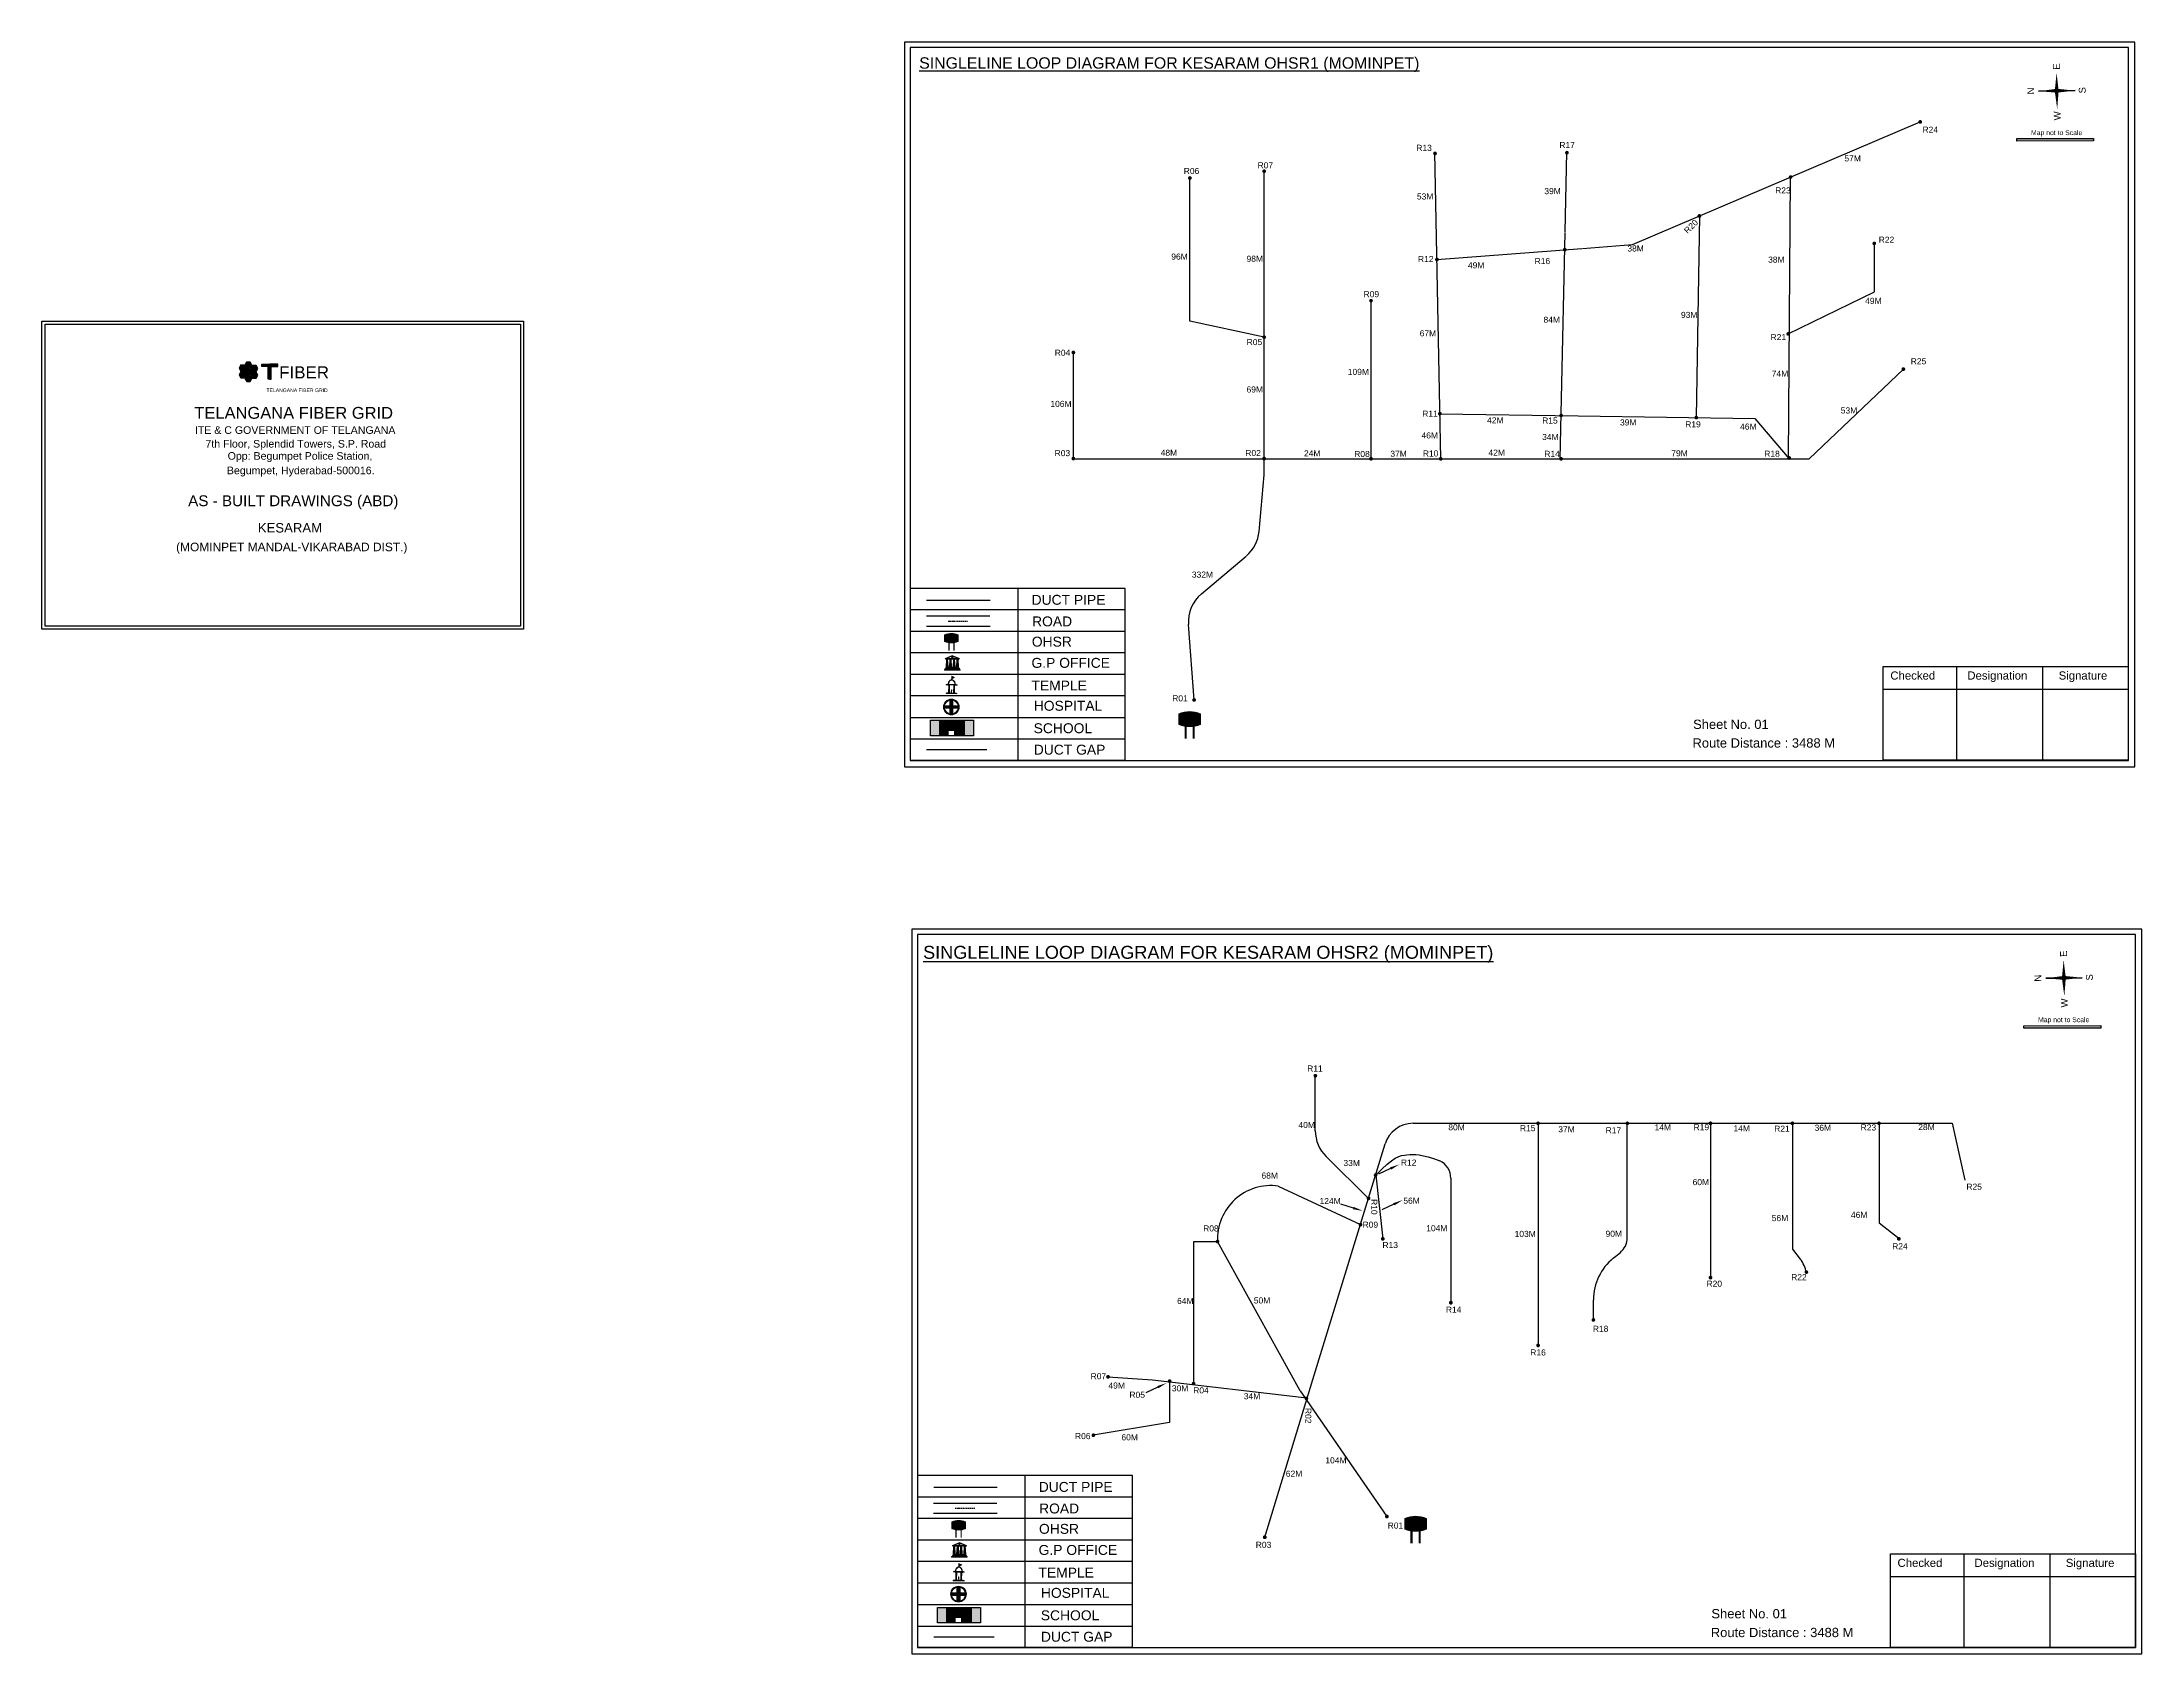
# Model space of a CAD drawing. Header units: inches. Extents: x 1472 to 9278, y 30 to 1360.
# Drawn here: x 1472 to 3204, y 30 to 1360 of the extents above; entities that cross this region are included whole.
import ezdxf
from ezdxf.enums import TextEntityAlignment as Align

# ---------------------------------------------------------------- set-up
doc = ezdxf.new("R2010")
doc.units = ezdxf.units.IN
doc.header["$MEASUREMENT"] = 0
doc.linetypes.add('DASHEDX2', pattern=[1.5, 1, -0.5])
for name, color, linetype in [('Asbuilt_title', 7, 'Continuous'), ('LANDMARK', 7, 'Continuous'), ('OHT', 7, 'Continuous'), ('pipe', 5, 'Continuous'), ('ROW', 5, 'Continuous')]:
    doc.layers.add(name, color=color, linetype=linetype)
doc.styles.add('200', font='swisse.ttf')
doc.styles.get("Standard").update_dxf_attribs({"font": 'arial.ttf'})

# ---------------------------------------------------------------- blocks, each defined once
blk = doc.blocks.new('OHT')
at = {"linetype": 'Continuous', "lineweight": 0, "true_color": 0x0ffffc}
blk.add_hatch(color=4, dxfattribs=at).paths.add_polyline_path([(0.012, 1), (0, 1, 0.101323), (-0.4, 0.916), (-0.4, 0.525, 0.194075), (0.399, 0.521), (0.399, 0.921, 0.097877)])
at = {"color": 4, "linetype": 'Continuous', "lineweight": 0, "true_color": 0x0ffffc, "flags": 128}
for points in [[(-0.4, 0.525), (-0.4, 0.916)], [(0.399, 0.521), (0.399, 0.921)]]:
    blk.add_lwpolyline(points, dxfattribs=at)
at = {"color": 4, "linetype": 'Continuous', "lineweight": 0, "true_color": 0x0ffffc, "const_width": 0.075, "flags": 128}
for points in [[(-0.15, 0), (-0.15, 0.475)], [(0.15, 0), (0.15, 0.473)]]:
    blk.add_lwpolyline(points, dxfattribs=at)
at = {"color": 4, "linetype": 'Continuous', "lineweight": 0, "true_color": 0x0ffffc}
for centre, radius, start, end in [((0.006, -0.019), 1.019, 67.31091, 113.47108), ((0.004, 1.513), 1.068, 247.76824, 291.70073)]:
    blk.add_arc(centre, radius, start, end, dxfattribs=at)
blk = doc.blocks.new('Government_Office')
at = {"linetype": 'Continuous', "lineweight": 0, "true_color": 0xff0000}
for points in [[(-0.5, 0.05), (0.5, 0.05), (0.5, 0), (-0.5, 0)], [(-0.45, 0.08), (-0.45, 0.12), (0.45, 0.12), (0.45, 0.08)], [(-0.4, 0.14), (-0.4, 0.18), (0.4, 0.18), (0.4, 0.14)]]:
    blk.add_hatch(color=1, dxfattribs=at).paths.add_polyline_path(points)
h = blk.add_hatch(color=1, dxfattribs=at)
h.paths.add_polyline_path([(0.44, 0.72), (0.45, 0.75), (0, 0.93), (-0.45, 0.75), (-0.44, 0.72)])
h.paths.add_polyline_path([(0.36, 0.75), (-0.36, 0.75), (0, 0.9)], flags=16)
h.paths.add_polyline_path([(0, 0.78, -1), (0, 0.87, -1)], flags=0)
h = blk.add_hatch(color=1, dxfattribs=at)
edge = h.paths.add_edge_path()
edge.add_line((-0.27, 0.2), (-0.3, 0.68))
edge.add_line((-0.3, 0.68), (-0.29, 0.68))
edge.add_arc((-0.28, 0.69), 0.0176, 225.304, 441.5659)
edge.add_line((-0.28, 0.7), (-0.39, 0.7))
edge.add_arc((-0.39, 0.69), 0.0176, 98.4341, 314.696)
edge.add_line((-0.38, 0.68), (-0.37, 0.68))
edge.add_line((-0.37, 0.68), (-0.4, 0.2))
edge.add_line((-0.4, 0.2), (-0.27, 0.2))
h = blk.add_hatch(color=1, dxfattribs=at)
edge = h.paths.add_edge_path()
edge.add_line((-0.05, 0.2), (-0.07, 0.68))
edge.add_line((-0.07, 0.68), (-0.07, 0.68))
edge.add_arc((-0.05, 0.69), 0.0176, 225.304, 441.5659)
edge.add_line((-0.05, 0.7), (-0.17, 0.7))
edge.add_arc((-0.17, 0.69), 0.0176, 98.4341, 314.696)
edge.add_line((-0.16, 0.68), (-0.15, 0.68))
edge.add_line((-0.15, 0.68), (-0.18, 0.2))
edge.add_line((-0.18, 0.2), (-0.05, 0.2))
h = blk.add_hatch(color=1, dxfattribs=at)
edge = h.paths.add_edge_path()
edge.add_arc((0, 0.83), 0.0467, 90, 270)
edge.add_arc((0, 0.83), 0.0467, 270, 450)
h = blk.add_hatch(color=1, dxfattribs=at)
edge = h.paths.add_edge_path()
edge.add_line((0.18, 0.2), (0.15, 0.68))
edge.add_line((0.15, 0.68), (0.16, 0.68))
edge.add_arc((0.17, 0.69), 0.0176, 225.304, 441.5659)
edge.add_line((0.17, 0.7), (0.05, 0.7))
edge.add_arc((0.05, 0.69), 0.0176, 98.4341, 314.696)
edge.add_line((0.07, 0.68), (0.07, 0.68))
edge.add_line((0.07, 0.68), (0.05, 0.2))
edge.add_line((0.05, 0.2), (0.18, 0.2))
h = blk.add_hatch(color=1, dxfattribs=at)
edge = h.paths.add_edge_path()
edge.add_line((0.4, 0.2), (0.37, 0.68))
edge.add_line((0.37, 0.68), (0.38, 0.68))
edge.add_arc((0.39, 0.69), 0.0176, 225.304, 441.5659)
edge.add_line((0.4, 0.7), (0.28, 0.7))
edge.add_arc((0.28, 0.69), 0.0176, 98.4341, 314.696)
edge.add_line((0.29, 0.68), (0.3, 0.68))
edge.add_line((0.3, 0.68), (0.27, 0.2))
edge.add_line((0.27, 0.2), (0.4, 0.2))
at = {"color": 1, "linetype": 'Continuous', "lineweight": 0, "true_color": 0xff0000, "flags": 128}
for points in [[(-0.5, 0.05), (0.5, 0.05), (0.5, 0), (-0.5, 0)], [(-0.45, 0.75), (-0.44, 0.72), (0.44, 0.72), (0.45, 0.75), (0, 0.93)], [(-0.45, 0.08), (-0.45, 0.12), (0.45, 0.12), (0.45, 0.08)], [(-0.4, 0.14), (-0.4, 0.18), (0.4, 0.18), (0.4, 0.14)], [(-0.36, 0.75), (0.36, 0.75), (0, 0.9)]]:
    blk.add_lwpolyline(points, close=True, dxfattribs=at)
for points in [[(-0.27, 0.2), (-0.3, 0.68), (-0.29, 0.68, 1.379694), (-0.28, 0.7), (-0.39, 0.7, 1.379694), (-0.38, 0.68), (-0.37, 0.68), (-0.4, 0.2)], [(-0.05, 0.2), (-0.07, 0.68), (-0.07, 0.68, 1.379694), (-0.05, 0.7), (-0.17, 0.7, 1.379694), (-0.16, 0.68), (-0.15, 0.68), (-0.18, 0.2)], [(0, 0.87, 1), (0, 0.78, 1)], [(0.18, 0.2), (0.15, 0.68), (0.16, 0.68, 1.379694), (0.17, 0.7), (0.05, 0.7, 1.379694), (0.07, 0.68), (0.07, 0.68), (0.05, 0.2)], [(0.4, 0.2), (0.37, 0.68), (0.38, 0.68, 1.379694), (0.4, 0.7), (0.28, 0.7, 1.379694), (0.29, 0.68), (0.3, 0.68), (0.27, 0.2)]]:
    blk.add_lwpolyline(points, format="xyb", close=True, dxfattribs=at)
blk = doc.blocks.new('Temple')
at = {"linetype": 'Continuous', "lineweight": 0, "true_color": 0xff0000}
h = blk.add_hatch(color=1, dxfattribs=at)
edge = h.paths.add_edge_path()
edge.add_line((0.17, 0.49), (0.22, 0.49))
edge.add_line((0.22, 0.49), (0.22, 0.5))
edge.add_line((0.22, 0.5), (0.31, 0.5))
edge.add_line((0.31, 0.5), (0.31, 0.53))
edge.add_line((0.31, 0.53), (0.26, 0.53))
edge.add_line((0.26, 0.53), (0.26, 0.54))
edge.add_line((0.26, 0.54), (0.2, 0.54))
edge.add_spline(control_points=[(0.2, 0.54), (0.2, 0.59), (0.19, 0.64), (0.14, 0.74), (0.09, 0.79), (0.03, 0.8), (0.02, 0.81), (0.01, 0.81)], knot_values=[4.712389, 4.712389, 4.712389, 4.712389, 5.278166, 5.278166, 6.117402, 6.117402, 6.223801, 6.223801, 6.223801, 6.223801], degree=3, periodic=0)
edge.add_line((0.01, 0.81), (0.01, 0.79))
edge.add_line((0.01, 0.79), (-0.01, 0.79))
edge.add_line((-0.01, 0.79), (-0.01, 0.81))
edge.add_spline(control_points=[(-0.01, 0.81), (-0.05, 0.8), (-0.1, 0.78), (-0.17, 0.7), (-0.2, 0.63), (-0.2, 0.55), (-0.2, 0.55), (-0.2, 0.54)], knot_values=[6.343965, 6.343965, 6.343965, 6.343965, 6.956638, 6.956638, 7.795874, 7.795874, 7.853982, 7.853982, 7.853982, 7.853982], degree=3, periodic=0)
edge.add_line((-0.2, 0.54), (-0.26, 0.54))
edge.add_line((-0.26, 0.54), (-0.26, 0.53))
edge.add_line((-0.26, 0.53), (-0.31, 0.53))
edge.add_line((-0.31, 0.53), (-0.31, 0.5))
edge.add_line((-0.31, 0.5), (-0.22, 0.5))
edge.add_line((-0.22, 0.5), (-0.22, 0.49))
edge.add_line((-0.22, 0.49), (-0.17, 0.49))
edge.add_line((-0.17, 0.49), (-0.17, 0.07))
edge.add_arc((-0.2, 0.07), 0.03, -90, 0, ccw=False)
edge.add_line((-0.2, 0.04), (-0.26, 0.04))
edge.add_line((-0.26, 0.04), (-0.26, 0.03))
edge.add_line((-0.26, 0.03), (-0.31, 0.03))
edge.add_line((-0.31, 0.03), (-0.31, 0))
edge.add_line((-0.31, 0), (0.31, 0))
edge.add_line((0.31, 0), (0.31, 0.03))
edge.add_line((0.31, 0.03), (0.26, 0.03))
edge.add_line((0.26, 0.03), (0.26, 0.04))
edge.add_line((0.26, 0.04), (0.2, 0.04))
edge.add_arc((0.2, 0.07), 0.03, 180, 270, ccw=False)
edge.add_line((0.17, 0.07), (0.17, 0.49))
h.paths.add_polyline_path([(0.12, 0.07, -0.414214), (0.1, 0.04), (0.05, 0.04), (0.05, 0.03), (-0.05, 0.03), (-0.05, 0.04), (-0.1, 0.04, -0.414214), (-0.12, 0.07), (-0.12, 0.5), (0.12, 0.5)], flags=16)
edge = h.paths.add_edge_path(flags=16)
edge.add_ellipse((0, 0.54), major_axis=(0, 0.242), ratio=0.722808, start_angle=270, end_angle=450, ccw=False)
edge.add_line((0.17, 0.54), (-0.17, 0.54))
h.paths.add_polyline_path([(0.01, 0.23), (0.01, 0.07), (-0.01, 0.07), (-0.01, 0.23)], flags=0)
at = {"linetype": 'Continuous', "lineweight": 0, "true_color": 0xe66000}
blk.add_hatch(color=32, dxfattribs=at).paths.add_polyline_path([(-0.01, 1), (0.15, 0.93), (0, 0.85)])
at = {"linetype": 'Continuous', "lineweight": 0, "true_color": 0xff0000}
h = blk.add_hatch(color=1, dxfattribs=at)
edge = h.paths.add_edge_path()
edge.add_line((0.01, 0.86), (0, 0.85))
edge.add_line((0, 0.85), (0, 0.93))
edge.add_line((0, 0.93), (-0.01, 0.93))
edge.add_line((-0.01, 0.93), (-0.01, 0.81))
edge.add_spline(control_points=[(-0.01, 0.81), (0, 0.81), (0, 0.81), (0.01, 0.81)], knot_values=[6.223801, 6.223801, 6.223801, 6.223801, 6.343965, 6.343965, 6.343965, 6.343965], degree=3, periodic=0)
edge.add_line((0.01, 0.81), (0.01, 0.86))
h = blk.add_hatch(color=1, dxfattribs=at)
edge = h.paths.add_edge_path()
edge.add_line((0.01, 0.79), (0.01, 0.81))
edge.add_spline(control_points=[(0.01, 0.81), (0, 0.81), (0, 0.81), (-0.01, 0.81)], knot_values=[6.223801, 6.223801, 6.223801, 6.223801, 6.343965, 6.343965, 6.343965, 6.343965], degree=3, periodic=0)
edge.add_line((-0.01, 0.81), (-0.01, 0.79))
edge.add_line((-0.01, 0.79), (0.01, 0.79))
at = {"color": 1, "linetype": 'Continuous', "lineweight": 0, "true_color": 0xff0000, "flags": 128}
blk.add_lwpolyline([(0.2, 0.54), (0.26, 0.54), (0.26, 0.53), (0.31, 0.53), (0.31, 0.5), (0.22, 0.5), (0.22, 0.49), (0.17, 0.49), (0.17, 0.07, 0.414214), (0.2, 0.04), (0.26, 0.04), (0.26, 0.03), (0.31, 0.03), (0.31, 0), (-0.31, 0), (-0.31, 0.03), (-0.26, 0.03), (-0.26, 0.04), (-0.2, 0.04, 0.414214), (-0.17, 0.07), (-0.17, 0.49), (-0.22, 0.49), (-0.22, 0.5), (-0.31, 0.5), (-0.31, 0.53), (-0.26, 0.53), (-0.26, 0.54), (-0.2, 0.54)], format="xyb", dxfattribs=at)
blk.add_lwpolyline([(-0.17, 0.54), (0.17, 0.54)], dxfattribs=at)
blk.add_lwpolyline([(0.12, 0.5), (0.12, 0.07, -0.414214), (0.1, 0.04), (0.05, 0.04), (0.05, 0.03), (-0.05, 0.03), (-0.05, 0.04), (-0.1, 0.04, -0.414214), (-0.12, 0.07), (-0.12, 0.5)], format="xyb", close=True, dxfattribs=at)
at = {"color": 32, "linetype": 'Continuous', "lineweight": 0, "true_color": 0xe66000, "flags": 128}
blk.add_lwpolyline([(-0.01, 1), (0.15, 0.93), (0, 0.85), (-0.01, 1)], dxfattribs=at)
at = {"color": 1, "linetype": 'Continuous', "lineweight": 0, "true_color": 0xff0000, "flags": 128}
for points in [[(0.01, 0.93), (-0.01, 0.93), (-0.01, 0.79), (0.01, 0.79)], [(0.01, 0.23), (-0.01, 0.23), (-0.01, 0.07), (0.01, 0.07)]]:
    blk.add_lwpolyline(points, close=True, dxfattribs=at)
at = {"color": 1, "linetype": 'Continuous', "lineweight": 0, "true_color": 0xff0000}
blk.add_ellipse((0, 0.54), major_axis=(0, 0.242), ratio=0.722808, start_param=4.712389, end_param=7.853982, dxfattribs=at)
blk.add_open_spline([(0.2, 0.54), (0.2, 0.59), (0.19, 0.64), (0.14, 0.74), (0.09, 0.79), (-0.02, 0.82), (-0.08, 0.79), (-0.17, 0.7), (-0.2, 0.63), (-0.2, 0.55), (-0.2, 0.55), (-0.2, 0.54)], degree=3, knots=[4.712389, 4.712389, 4.712389, 4.712389, 5.278166, 5.278166, 6.117402, 6.117402, 6.956638, 6.956638, 7.795874, 7.795874, 7.853982, 7.853982, 7.853982, 7.853982], dxfattribs=at)
blk = doc.blocks.new('*U32')
at = {"color": 0, "linetype": 'DASHEDX2', "transparency": 16777216}
blk.add_line((-8.2, 0), (8, 0), dxfattribs=at)
blk = doc.blocks.new('Hospital')
at = {"linetype": 'Continuous', "lineweight": 0, "true_color": 0x000000}
h = blk.add_hatch(color=18, dxfattribs=at)
h.paths.add_polyline_path([(-0.5, 0, 1), (0.5, 0, 1)])
h.paths.add_polyline_path([(0.45, 0, -1), (-0.45, 0, -1)], flags=16)
at = {"linetype": 'Continuous', "true_color": 0xff0000}
blk.add_hatch(color=1, dxfattribs=at).paths.add_polyline_path([(-0.39, 0.08), (-0.08, 0.08), (-0.08, 0.39), (0.08, 0.39), (0.08, 0.08), (0.39, 0.08), (0.39, -0.08), (0.08, -0.08), (0.08, -0.39), (-0.08, -0.39), (-0.08, -0.08), (-0.39, -0.08)])
at = {"color": 1, "linetype": 'Continuous', "true_color": 0xff0000, "flags": 128}
blk.add_lwpolyline([(-0.39, 0.08), (-0.08, 0.08), (-0.08, 0.39), (0.08, 0.39), (0.08, 0.08), (0.39, 0.08), (0.39, -0.08), (0.08, -0.08), (0.08, -0.39), (-0.08, -0.39), (-0.08, -0.08), (-0.39, -0.08)], close=True, dxfattribs=at)
at = {"color": 18, "linetype": 'Continuous', "lineweight": 0, "true_color": 0x000000}
for radius in [0.5, 0.446]:
    blk.add_circle((0, 0), radius, dxfattribs=at)
blk = doc.blocks.new('*U33')
at = {"color": 0, "linetype": 'DASHEDX2', "transparency": 16777216}
blk.add_line((-8.2, 0), (8, 0), dxfattribs=at)

msp = doc.modelspace()

# ---------------------------------------------------------------- hatches: boundary and pattern name
at = {"ltscale": 0.5}
h = msp.add_hatch(color=5, dxfattribs=at)
h.dxf.hatch_style = 1
h.paths.add_polyline_path([(3022.7, 1293.9, 1), (3019.6, 1293.9, 1)])
h = msp.add_hatch(color=5, dxfattribs=at)
h.dxf.hatch_style = 1
h.paths.add_polyline_path([(2622.5, 1267.9, 1), (2619.4, 1267.9, 1)])
h = msp.add_hatch(color=5, dxfattribs=at)
h.dxf.hatch_style = 1
h.paths.add_polyline_path([(2731.3, 1268.5, 1), (2728.2, 1268.5, 1)])
at = {"true_color": 0x0093dd}
h = msp.add_hatch(color=142, dxfattribs=at)
h.dxf.hatch_style = 1
h.paths.add_polyline_path([(3100.9, 1280.1), (3100.9, 1278), (3164.1, 1278.2), (3164.1, 1280.3)])
at = {"ltscale": 0.5}
h = msp.add_hatch(color=5, dxfattribs=at)
h.dxf.hatch_style = 1
h.paths.add_polyline_path([(2420.3, 1247.6, 1), (2417.2, 1247.6, 1)])
h = msp.add_hatch(color=5, dxfattribs=at)
h.dxf.hatch_style = 1
h.paths.add_polyline_path([(2481.6, 1253.2, 1), (2478.5, 1253.2, 1)])
h = msp.add_hatch(color=5, dxfattribs=at)
h.dxf.hatch_style = 1
h.paths.add_polyline_path([(2915.8, 1248.4, 1), (2912.7, 1248.4, 1)])
h = msp.add_hatch(color=5, dxfattribs=at)
h.dxf.hatch_style = 1
h.paths.add_polyline_path([(2840.6, 1216.3, 1), (2837.4, 1216.3, 1)])
h = msp.add_hatch(color=5, dxfattribs=at)
h.dxf.hatch_style = 1
h.paths.add_polyline_path([(2984.8, 1193.7, 1), (2981.7, 1193.7, 1)])
h = msp.add_hatch(color=5, dxfattribs=at)
h.dxf.hatch_style = 1
h.paths.add_polyline_path([(2624.1, 1180.4, 1), (2621, 1180.4, 1)])
h = msp.add_hatch(color=5, dxfattribs=at)
h.dxf.hatch_style = 1
h.paths.add_polyline_path([(2729.5, 1188.5, 1), (2726.4, 1188.5, 1)])
h = msp.add_hatch(color=5, dxfattribs=at)
h.dxf.hatch_style = 1
h.paths.add_polyline_path([(2569.7, 1146.4, 1), (2566.6, 1146.4, 1)])
h = msp.add_hatch(color=5, dxfattribs=at)
h.dxf.hatch_style = 1
h.paths.add_polyline_path([(2481.6, 1116.3, 1), (2478.5, 1116.3, 1)])
h = msp.add_hatch(color=5, dxfattribs=at)
h.dxf.hatch_style = 1
h.paths.add_polyline_path([(2913.8, 1119, 1), (2910.7, 1119, 1)])
h = msp.add_hatch(color=256)
h.set_gradient(color1=(102, 0, 204), color2=(102, 0, 204), tint=1)
h.paths.add_polyline_path([(1643.7, 1085.3), (1645.1, 1087.8), (1643.7, 1090.3), (1640.8, 1090.3), (1639.4, 1087.8), (1640.8, 1085.4)])
h.paths.add_polyline_path([(1643.7, 1090.9), (1645.1, 1093.3), (1643.7, 1095.8), (1640.8, 1095.8), (1639.4, 1093.4), (1640.8, 1090.9)])
h.paths.add_polyline_path([(1634.5, 1090.9), (1635.9, 1088.4), (1638.8, 1088.4), (1640.3, 1090.9), (1638.8, 1093.3), (1636, 1093.4)])
h.paths.add_polyline_path([(1635.9, 1082.7), (1638.8, 1082.7), (1640.3, 1085.2), (1638.8, 1087.7), (1636, 1087.7), (1634.5, 1085.2)])
h.paths.add_polyline_path([(1639.4, 1082.3), (1640.9, 1079.8), (1643.7, 1079.8), (1645.2, 1082.3), (1643.8, 1084.8), (1640.9, 1084.8)])
h.paths.add_polyline_path([(1645.7, 1082.5), (1648.6, 1082.5), (1650, 1085), (1648.6, 1087.5), (1645.7, 1087.5), (1644.3, 1085)])
h.paths.add_polyline_path([(1648.6, 1093.1), (1645.7, 1093.1), (1644.3, 1090.6), (1645.7, 1088.1), (1648.6, 1088.1), (1650, 1090.6)])
h = msp.add_hatch(color=256)
h.set_gradient(color1=(102, 0, 204), color2=(102, 0, 204), tint=1)
h.paths.add_polyline_path([(1661.1, 1092.1), (1666.4, 1092.1), (1666.4, 1094.2), (1659.8, 1094.2), (1653.2, 1094.2), (1653.2, 1092.1), (1658.5, 1092.1), (1658.5, 1081.6), (1659.8, 1081.6), (1661.1, 1081.6)])
h = msp.add_hatch(color=5, dxfattribs=at)
h.dxf.hatch_style = 1
h.paths.add_polyline_path([(2324.2, 1103.7, 1), (2321.1, 1103.7, 1)])
h = msp.add_hatch(color=5, dxfattribs=at)
h.dxf.hatch_style = 1
h.paths.add_polyline_path([(3008.8, 1090, 1), (3005.7, 1090, 1)])
h = msp.add_hatch(color=5, dxfattribs=at)
h.dxf.hatch_style = 1
h.paths.add_polyline_path([(2626.5, 1053.2, 1), (2623.4, 1053.2, 1)])
h = msp.add_hatch(color=5, dxfattribs=at)
h.dxf.hatch_style = 1
h.paths.add_polyline_path([(2726.5, 1051.7, 1), (2723.4, 1051.7, 1)])
h = msp.add_hatch(color=5, dxfattribs=at)
h.dxf.hatch_style = 1
h.paths.add_polyline_path([(2838, 1050, 1), (2834.9, 1050, 1)])
h = msp.add_hatch(color=5, dxfattribs=at)
h.dxf.hatch_style = 1
h.paths.add_polyline_path([(2324.2, 1016.2, 1), (2321.1, 1016.2, 1)])
h = msp.add_hatch(color=5, dxfattribs=at)
h.dxf.hatch_style = 1
h.paths.add_polyline_path([(2481.6, 1016.2, 1), (2478.4, 1016.2, 1)])
h = msp.add_hatch(color=5, dxfattribs=at)
h.dxf.hatch_style = 1
h.paths.add_polyline_path([(2569.7, 1016, 1), (2566.6, 1016, 1)])
h = msp.add_hatch(color=5, dxfattribs=at)
h.dxf.hatch_style = 1
h.paths.add_polyline_path([(2627.2, 1016, 1), (2624.1, 1016, 1)])
h = msp.add_hatch(color=5, dxfattribs=at)
h.dxf.hatch_style = 1
h.paths.add_polyline_path([(2726.5, 1016, 1), (2723.4, 1016, 1)])
h = msp.add_hatch(color=5, dxfattribs=at)
h.dxf.hatch_style = 1
h.paths.add_polyline_path([(2914.6, 1016.7, 1), (2911.4, 1016.7, 1)])
h = msp.add_hatch(color=5, dxfattribs=at)
h.dxf.hatch_style = 1
h.paths.add_polyline_path([(2423.8, 817.1, 1), (2420.7, 817.1, 1)])
at = {"true_color": 0xc8c92d}
h = msp.add_hatch(color=52, dxfattribs=at)
h.dxf.hatch_style = 1
h.paths.add_polyline_path([(2211.9, 800.3), (2204.8, 800.3), (2204.8, 787.6), (2211.9, 787.6)])
h.paths.add_polyline_path([(2240.2, 800.3), (2233.2, 800.3), (2233.2, 787.6), (2240.2, 787.6)])
at = {"true_color": 0x293189}
h = msp.add_hatch(color=177, dxfattribs=at)
h.dxf.hatch_style = 1
h.paths.add_polyline_path([(2233.2, 800.3), (2211.9, 800.3), (2211.9, 787.6), (2219.9, 787.6), (2219.9, 791.8), (2224.3, 791.8), (2224.3, 787.6), (2233.2, 787.6)])
h.paths.add_polyline_path([(2214.9, 797.5), (2213.3, 797.5), (2213.3, 798.9), (2214.9, 798.9)], flags=16)
h.paths.add_polyline_path([(2229.6, 797.5), (2229.6, 798.9), (2231.2, 798.9), (2231.2, 797.5)], flags=16)
at = {"true_color": 0x0093dd}
h = msp.add_hatch(color=142, dxfattribs=at)
h.dxf.hatch_style = 1
h.paths.add_polyline_path([(3106.7, 548.4), (3106.7, 546.3), (3170, 546.5), (3170, 548.6)])
at = {"ltscale": 0.5}
h = msp.add_hatch(color=5, dxfattribs=at)
h.dxf.hatch_style = 1
h.paths.add_polyline_path([(2523.8, 507.1, 1), (2520.7, 507.1, 1)])
h = msp.add_hatch(color=5, dxfattribs=at)
h.dxf.hatch_style = 1
h.paths.add_polyline_path([(2707.5, 467.9, 1), (2704.4, 467.9, 1)])
h = msp.add_hatch(color=5, dxfattribs=at)
h.dxf.hatch_style = 1
h.paths.add_polyline_path([(2781.1, 467.9, 1), (2778, 467.9, 1)])
h = msp.add_hatch(color=5, dxfattribs=at)
h.dxf.hatch_style = 1
h.paths.add_polyline_path([(2849.7, 467.9, 1), (2846.6, 467.9, 1)])
h = msp.add_hatch(color=5, dxfattribs=at)
h.dxf.hatch_style = 1
h.paths.add_polyline_path([(2917.3, 467.9, 1), (2914.2, 467.9, 1)])
h = msp.add_hatch(color=5, dxfattribs=at)
h.dxf.hatch_style = 1
h.paths.add_polyline_path([(2988.7, 467.9, 1), (2985.6, 467.9, 1)])
h = msp.add_hatch(color=5, dxfattribs=at)
h.dxf.hatch_style = 1
h.paths.add_polyline_path([(2573.5, 425.2, 1), (2570.4, 425.2, 1)])
h = msp.add_hatch(color=5, dxfattribs=at)
h.dxf.hatch_style = 1
h.paths.add_polyline_path([(2567.7, 406, 1), (2564.6, 406, 1)])
h = msp.add_hatch(color=5, dxfattribs=at)
h.dxf.hatch_style = 1
h.paths.add_polyline_path([(2561, 384.3, 1), (2557.9, 384.3, 1)])
h = msp.add_hatch(color=5, dxfattribs=at)
h.dxf.hatch_style = 1
h.paths.add_polyline_path([(2443.1, 370.4, 1), (2440, 370.4, 1)])
h = msp.add_hatch(color=5, dxfattribs=at)
h.dxf.hatch_style = 1
h.paths.add_polyline_path([(2579.4, 372.6, 1), (2576.3, 372.6, 1)])
h = msp.add_hatch(color=5, dxfattribs=at)
h.dxf.hatch_style = 1
h.paths.add_polyline_path([(3005.1, 372.6, 1), (3002, 372.6, 1)])
h = msp.add_hatch(color=5, dxfattribs=at)
h.dxf.hatch_style = 1
h.paths.add_polyline_path([(2928.8, 345.2, 1), (2925.7, 345.2, 1)])
h = msp.add_hatch(color=5, dxfattribs=at)
h.dxf.hatch_style = 1
h.paths.add_polyline_path([(2849.7, 340.6, 1), (2846.6, 340.6, 1)])
h = msp.add_hatch(color=5, dxfattribs=at)
h.dxf.hatch_style = 1
h.paths.add_polyline_path([(2635.6, 319.9, 1), (2632.4, 319.9, 1)])
h = msp.add_hatch(color=5, dxfattribs=at)
h.dxf.hatch_style = 1
h.paths.add_polyline_path([(2753.1, 305.7, 1), (2750, 305.7, 1)])
h = msp.add_hatch(color=5, dxfattribs=at)
h.dxf.hatch_style = 1
h.paths.add_polyline_path([(2707.5, 284.7, 1), (2704.4, 284.7, 1)])
h = msp.add_hatch(color=5, dxfattribs=at)
h.dxf.hatch_style = 1
h.paths.add_polyline_path([(2352.8, 258.8, 1), (2349.7, 258.8, 1)])
h = msp.add_hatch(color=5, dxfattribs=at)
h.dxf.hatch_style = 1
h.paths.add_polyline_path([(2403.6, 255.2, 1), (2400.5, 255.2, 1)])
h = msp.add_hatch(color=5, dxfattribs=at)
h.dxf.hatch_style = 1
h.paths.add_polyline_path([(2423.4, 253.2, 1), (2420.3, 253.2, 1)])
h = msp.add_hatch(color=5, dxfattribs=at)
h.dxf.hatch_style = 1
h.paths.add_polyline_path([(2516.4, 241, 1), (2513.3, 241, 1)])
h = msp.add_hatch(color=5, dxfattribs=at)
h.dxf.hatch_style = 1
h.paths.add_polyline_path([(2340.7, 210.6, 1), (2337.6, 210.6, 1)])
h = msp.add_hatch(color=5, dxfattribs=at)
h.dxf.hatch_style = 1
h.paths.add_polyline_path([(2582.8, 143.6, 1), (2579.7, 143.6, 1)])
h = msp.add_hatch(color=5, dxfattribs=at)
h.dxf.hatch_style = 1
h.paths.add_polyline_path([(2482.1, 126.5, 1), (2478.9, 126.5, 1)])
at = {"true_color": 0xc8c92d}
h = msp.add_hatch(color=52, dxfattribs=at)
h.dxf.hatch_style = 1
h.paths.add_polyline_path([(2217.7, 68.6), (2210.7, 68.6), (2210.7, 55.9), (2217.7, 55.9)])
h.paths.add_polyline_path([(2246.1, 68.6), (2239, 68.6), (2239, 55.9), (2246.1, 55.9)])
at = {"true_color": 0x293189}
h = msp.add_hatch(color=177, dxfattribs=at)
h.dxf.hatch_style = 1
h.paths.add_polyline_path([(2239, 68.6), (2217.7, 68.6), (2217.7, 55.9), (2225.7, 55.9), (2225.7, 60.1), (2230.1, 60.1), (2230.1, 55.9), (2239, 55.9)])
h.paths.add_polyline_path([(2220.8, 65.7), (2219.2, 65.7), (2219.2, 67.2), (2220.8, 67.2)], flags=16)
h.paths.add_polyline_path([(2235.5, 65.7), (2235.5, 67.2), (2237, 67.2), (2237, 65.7)], flags=16)

# ---------------------------------------------------------------- linework, layer by layer
for p, q in [((3148.8, 1319.7), (3118.8, 1319.2)), ((3118.8, 1319.2), (3148.8, 1319.7)), ((3148.8, 1319.7), (3118.8, 1319.2)), ((3133.8, 1319.4), (3148.8, 1319.7)), ((1653.2, 1092.1), (1653.2, 1094.2)), ((1653.2, 1094.2), (1659.8, 1094.2)), ((1658.5, 1092.1), (1653.2, 1092.1)), ((1658.5, 1081.6), (1658.5, 1092.1)), ((1666.4, 1094.2), (1659.8, 1094.2)), ((1661.1, 1081.6), (1661.1, 1092.1)), ((1661.1, 1092.1), (1666.4, 1092.1)), ((1666.4, 1092.1), (1666.4, 1094.2)), ((1659.8, 1081.6), (1658.5, 1081.6)), ((1661.1, 1081.6), (1659.8, 1081.6)), ((1659.8, 1081.6), (1661.1, 1081.6)), ((2188.1, 909.1), (2188.1, 768.6)), ((2276.8, 909.1), (2276.8, 767.2)), ((2365.4, 891.3), (2188.1, 891.3)), ((2201.4, 886.4), (2253.7, 886.4)), ((2365.4, 873.6), (2188.1, 873.6)), ((2201.4, 877.9), (2254, 877.9)), ((2365.4, 855.9), (2188.1, 855.9)), ((2365.4, 838.1), (2188.1, 838.1)), ((2365.4, 820.4), (2188.1, 820.4)), ((2188.1, 802.7), (2365.4, 802.7)), ((2188.1, 785), (2365.4, 785)), ((2188.1, 768.6), (2188.1, 767.2)), ((2188.1, 768.3), (2188.1, 767.2)), ((2365.4, 767.2), (2188.1, 767.2)), ((3154.7, 588), (3124.7, 587.5)), ((3124.7, 587.5), (3154.7, 588)), ((3154.7, 588), (3124.7, 587.5)), ((3139.7, 587.7), (3154.7, 588)), ((2584.2, 430.6), (2574.4, 426)), ((2553.7, 398), (2543.3, 401.1)), ((2586.9, 401.1), (2577.1, 396.5)), ((2392.3, 250.3), (2382.5, 245.7)), ((2194, 177.4), (2194, 36.9)), ((2282.6, 177.4), (2282.6, 35.5)), ((2371.3, 159.6), (2194, 159.6)), ((2371.3, 141.9), (2194, 141.9)), ((2207.3, 154.7), (2259.6, 154.7)), ((2207.3, 146.2), (2259.8, 146.2)), ((2371.3, 124.2), (2194, 124.2)), ((2371.3, 106.4), (2194, 106.4)), ((2371.3, 88.7), (2194, 88.7)), ((2194, 71), (2371.3, 71)), ((2194, 53.2), (2371.3, 53.2)), ((2194, 36.9), (2194, 35.5)), ((2194, 36.6), (2194, 35.5)), ((2371.3, 35.5), (2194, 35.5))]:
    msp.add_line(p, q)
at = {"color": 1}
for p, q in [((3118.8, 1319.2), (3133.8, 1319.4)), ((3124.7, 587.5), (3139.7, 587.7))]:
    msp.add_line(p, q, dxfattribs=at)
at = {"color": 242, "true_color": 0xcd2027}
for p, q in [((3051.1, 844.8), (3051.1, 767.4)), ((3122, 844.8), (3122, 767.4)), ((2990.7, 826), (3192.7, 826)), ((3057, 112.9), (3057, 35.5)), ((3127.9, 112.9), (3127.9, 35.5)), ((2996.6, 94.2), (3198.6, 94.2))]:
    msp.add_line(p, q, dxfattribs=at)
for points in [[(2183.4, 1359.8), (2183.4, 761.9), (3198.2, 761.9), (3198.2, 1359.8)], [(2188.1, 1355.2), (2188.1, 767.2), (3192.8, 767.2), (3192.8, 1355.2)], [(1635.9, 1088.4), (1638.8, 1088.4), (1640.3, 1090.9), (1638.8, 1093.3), (1636, 1093.4), (1634.5, 1090.9)], [(1640.8, 1090.9), (1643.7, 1090.9), (1645.1, 1093.3), (1643.7, 1095.8), (1640.8, 1095.8), (1639.4, 1093.4)], [(1645.7, 1088.1), (1648.6, 1088.1), (1650, 1090.6), (1648.6, 1093.1), (1645.7, 1093.1), (1644.3, 1090.6)], [(1635.9, 1082.7), (1638.8, 1082.7), (1640.3, 1085.2), (1638.8, 1087.7), (1636, 1087.7), (1634.5, 1085.2)], [(1640.8, 1085.4), (1643.7, 1085.3), (1645.1, 1087.8), (1643.7, 1090.3), (1640.8, 1090.3), (1639.4, 1087.8)], [(1640.9, 1079.8), (1643.7, 1079.8), (1645.2, 1082.3), (1643.8, 1084.8), (1640.9, 1084.8), (1639.4, 1082.3)], [(1645.7, 1082.5), (1648.6, 1082.5), (1650, 1085), (1648.6, 1087.5), (1645.7, 1087.5), (1644.3, 1085)], [(2240.3, 800.3), (2240.3, 787.6), (2204.8, 787.6), (2204.8, 800.3)], [(2214.9, 798.9), (2214.9, 797.5), (2213.3, 797.5), (2213.3, 798.9)], [(2229.6, 797.5), (2229.6, 798.9), (2231.2, 798.9), (2231.2, 797.5)], [(2189.3, 628.1), (2189.3, 30.2), (3204, 30.2), (3204, 628.1)], [(2194, 623.5), (2194, 35.5), (3198.7, 35.5), (3198.7, 623.5)], [(2246.1, 68.6), (2246.1, 55.9), (2210.7, 55.9), (2210.7, 68.6)], [(2220.8, 67.2), (2220.8, 65.7), (2219.2, 65.7), (2219.2, 67.2)], [(2235.5, 65.7), (2235.5, 67.2), (2237, 67.2), (2237, 65.7)]]:
    msp.add_lwpolyline(points, close=True)
at = {"color": 142, "true_color": 0x0093dd}
for points in [[(3164.1, 1278.2), (3100.9, 1278), (3100.9, 1280.1), (3164.1, 1280.3), (3164.1, 1278.2)], [(3170, 546.5), (3106.7, 546.3), (3106.7, 548.4), (3170, 548.6), (3170, 546.5)]]:
    msp.add_lwpolyline(points, dxfattribs=at)
for points in [[(2365.4, 767.2), (2365.4, 909.1), (2188.1, 909.1)], [(2218.3, 787.6), (2218.3, 792.3), (2225.8, 792.3), (2225.8, 787.6)], [(2371.3, 35.5), (2371.3, 177.4), (2194, 177.4)], [(2224.2, 55.9), (2224.2, 60.6), (2231.7, 60.6), (2231.7, 55.9)]]:
    msp.add_lwpolyline(points)
at = {"color": 242, "true_color": 0xcd2027}
for points in [[(3192.7, 767.4), (2990.7, 767.4), (2990.7, 844.8), (3192.7, 844.8)], [(3198.6, 35.5), (2996.6, 35.5), (2996.6, 112.9), (3198.6, 112.9)]]:
    msp.add_lwpolyline(points, close=True, dxfattribs=at)
at = {"color": 5}
msp.add_lwpolyline([(2572, 425.2), (2577.1, 430.2), (2581.4, 434.1), (2585.1, 437), (2588.2, 439.1), (2591, 440.4), (2593.4, 441.3), (2595.7, 441.7), (2597.8, 442), (2600.1, 442.2), (2602.4, 442.2), (2605.1, 442.1), (2608, 441.8), (2611.4, 441.2), (2615.2, 440.2), (2619.7, 438.8), (2624.9, 437)], dxfattribs=at)
for points in [[(3135.3, 1319.5), (3132.1, 1319.4), (3133.6, 1334.4)], [(3135.3, 1319.5), (3132.1, 1319.4), (3133.6, 1334.4)], [(3135.3, 1319.5), (3132.1, 1319.4), (3134.1, 1304.4)], [(3135.3, 1319.5), (3132.1, 1319.4), (3134.1, 1304.4)], [(3133.9, 1318), (3133.8, 1321.2), (3148.8, 1319.7)], [(3133.9, 1318), (3133.8, 1321.2), (3148.8, 1319.7)], [(3141.2, 587.8), (3138, 587.7), (3139.4, 602.7)], [(3141.2, 587.8), (3138, 587.7), (3139.4, 602.7)], [(3139.7, 586.3), (3139.7, 589.5), (3154.7, 588)], [(3139.7, 586.3), (3139.7, 589.5), (3154.7, 588)], [(3141.2, 587.8), (3138, 587.7), (3140, 572.7)], [(3141.2, 587.8), (3138, 587.7), (3140, 572.7)], [(2583.8, 431.5), (2584.7, 429.7), (2591.7, 434.1)], [(2553.9, 398.9), (2553.4, 397), (2561.5, 395.7)], [(2586.5, 402), (2587.4, 400.2), (2594.4, 404.6)], [(2391.9, 251.2), (2392.7, 249.4), (2399.8, 253.8)]]:
    msp.add_solid(points)
at = {"color": 1}
for points in [[(3133.9, 1318), (3133.8, 1321.2), (3118.8, 1319.2)], [(3133.9, 1318), (3133.8, 1321.2), (3118.8, 1319.2)], [(3139.7, 586.2), (3139.7, 589.5), (3124.7, 587.5)], [(3139.7, 586.2), (3139.7, 589.5), (3124.7, 587.5)]]:
    msp.add_solid(points, dxfattribs=at)
at = {"layer": 'Asbuilt_title'}
for points in [[(1472, 875.5), (1472, 1129.6), (1869.1, 1129.6), (1869.1, 875.5)], [(1474.5, 878), (1474.5, 1127.1), (1866.6, 1127.1), (1866.6, 878)]]:
    msp.add_lwpolyline(points, close=True, dxfattribs=at)
at = {"layer": 'OHT', "color": 5}
for p, q in [((2201.6, 899.4), (2253.9, 899.4)), ((2207.5, 167.7), (2259.8, 167.7))]:
    msp.add_line(p, q, dxfattribs=at)
at = {"layer": 'OHT', "color": 1}
for p, q in [((2201.6, 776.1), (2251.3, 776.1)), ((2207.5, 44.4), (2257.2, 44.4))]:
    msp.add_line(p, q, dxfattribs=at)
at = {"layer": 'pipe'}
for p, q in [((2783.8, 1192.8), (3021.1, 1293.9)), ((2625.6, 1016), (2620.9, 1268.6)), ((2728.3, 1203.1), (2729.7, 1268.8)), ((2418.7, 1129.5), (2418.7, 1248)), ((2480.1, 1116.3), (2480.1, 1253.2)), ((2912.5, 1016), (2914.2, 1248.4)), ((2839, 1216.3), (2836.4, 1050)), ((2725.3, 1065.7), (2728.3, 1202.6)), ((2622.5, 1180.4), (2742, 1189.6)), ((2742.6, 1189.6), (2783.8, 1192.8)), ((2983.3, 1153.8), (2983.3, 1193.7)), ((2568.2, 1016), (2568.2, 1146.4)), ((2912.2, 1119), (2983.3, 1153.8)), ((2480.1, 1116.3), (2418.7, 1129.5)), ((2480.1, 1002.7), (2480.1, 1121.1)), ((2322.7, 1016), (2322.7, 1103.7)), ((2929.6, 1016), (3007.3, 1090)), ((2724.2, 1016), (2725.3, 1065.7)), ((2624.9, 1053.2), (2739, 1051.5)), ((2739, 1051.5), (2884.7, 1049.2)), ((2884.7, 1049.2), (2913, 1016)), ((2322.7, 1016), (2494.1, 1016)), ((2494.1, 1016), (2582.2, 1016)), ((2582.2, 1016), (2639.6, 1016)), ((2639.8, 1016), (2738.2, 1016)), ((2738.1, 1016), (2929.6, 1016)), ((2475.9, 956.1), (2480.1, 1002.7)), ((2428.3, 904.6), (2465.3, 935.8)), ((2422.3, 817.1), (2417.7, 879.4)), ((2522.2, 461.8), (2522.2, 507.1)), ((2602.8, 467.9), (2712, 467.9)), ((2706, 467.9), (2706, 284.7)), ((2712, 467.9), (2793.5, 467.9)), ((2779.5, 373.6), (2779.5, 467.9)), ((2793.5, 467.9), (2854.1, 467.9)), ((2848.1, 467.9), (2848.1, 340.6)), ((2854.1, 467.9), (2921.7, 467.9)), ((2915.7, 467.9), (2915.7, 364.1)), ((2921.7, 467.9), (2993.2, 467.9)), ((2987.2, 467.9), (2987.2, 385.8)), ((2993.2, 467.9), (3047.4, 467.9)), ((3047.4, 467.9), (3057.9, 421.1)), ((2520.3, 256.6), (2579.9, 450.9)), ((2566.1, 406), (2531.2, 440.4)), ((2491.7, 416.1), (2559.4, 384.3)), ((2572, 425.2), (2577.9, 372.6)), ((2634, 422.6), (2634, 319.9)), ((2987.2, 385.8), (3003.7, 372.8)), ((2422.1, 253.7), (2422.1, 370.4)), ((2422.1, 370.4), (2441.6, 370.4)), ((2509.7, 247.3), (2441.6, 370.4)), ((2915.7, 364.1), (2922.2, 355.9)), ((2768, 356.6), (2773.6, 361.1)), ((2751.6, 305.7), (2751.6, 322.4)), ((2351.2, 258.8), (2388, 256.2)), ((2388, 256.2), (2515.1, 241.4)), ((2402, 255.2), (2402, 221)), ((2480.5, 126.5), (2520.3, 256.6)), ((2509.7, 247.3), (2581.2, 143.6)), ((2402, 221), (2339.1, 210.6))]:
    msp.add_line(p, q, dxfattribs=at)
for centre, radius, start, end in [((2446, 958.8), 30, 310.1252, 354.8883), ((2447.6, 881.6), 30, 130.1252, 184.2209), ((2602.8, 443.9), 24, 90, 162.9705), ((2552.2, 461.8), 30, 180, 225.3753), ((2618, 422.6), 16, 0, 64.2799), ((2485.5, 372.5), 44, 81.9058, 182.7932), ((2763.5, 373.6), 16, 308.8311, 0), ((2795.6, 322.4), 44, 128.8311, 180), ((2903.4, 341), 24, 9.1355, 38.3123)]:
    msp.add_arc(centre, radius, start, end, dxfattribs=at)

# ---------------------------------------------------------------- block references
at = {"linetype": 'DASHEDX2'}
for name, p in [('*U32', (2227.6, 882.2)), ('*U33', (2233.5, 150.4))]:
    msp.add_blockref(name, p, dxfattribs=at)
at = {"layer": 'LANDMARK'}
for name, p, xscale, yscale, zscale in [('Government_Office', (2222.8, 841.7), 12.90610841501734, 12.90610841501734, 12.90610841501734), ('Hospital', (2222, 811.3), 13.01620096447313, 13.01620096447313, 13.01620096447313), ('Government_Office', (2228.7, 110), 12.90610841501734, 12.90610841501734, 12.90610841501734), ('Hospital', (2227.9, 79.6), 13.01620096447313, 13.01620096447313, 13.01620096447313)]:
    msp.add_blockref(name, p, dxfattribs=dict(at, xscale=xscale, yscale=yscale, zscale=zscale))
at = {"layer": 'LANDMARK', "xscale": 14.39195890731427, "yscale": 14.39195890731427, "zscale": 14.39195890731427, "rotation": 358.3713438591284}
for p in [(2222.1, 822.2), (2228, 90.5)]:
    msp.add_blockref('Temple', p, dxfattribs=at)
at = {"layer": 'OHT'}
for p, xscale, yscale, zscale in [((2222.1, 857.8), 14.19516285111558, 14.19516285111558, 14.19516285111558), ((2418.6, 785.1), 22.41341502807723, 22.41341502807723, 22.41341502807723), ((2228, 126.1), 14.19516285111558, 14.19516285111558, 14.19516285111558), ((2604.9, 121.4), 22.41341502807723, 22.41341502807723, 22.41341502807723)]:
    msp.add_blockref('OHT', p, dxfattribs=dict(at, xscale=xscale, yscale=yscale, zscale=zscale))

# ---------------------------------------------------------------- texts
at = {"color": 242, "true_color": 0xcd2027}
for s, height, p in [('%%USINGLELINE LOOP DIAGRAM FOR KESARAM OHSR1 (MOMINPET)', 9.375, (2195.5, 1337.8)), ('%%USINGLELINE LOOP DIAGRAM FOR KESARAM OHSR2 (MOMINPET)', 10.688, (2198.7, 603.6))]:
    msp.add_text(s, height=height, dxfattribs=at).set_placement(p)
for s, height, rotation, p in [('E', 5.65, 91.0063, (3136.3, 1336.9)), ('N', 5.65, 91.0063, (3115.1, 1316.6)), ('S', 5.65, 91.0063, (3157.6, 1317.4)), ('W', 5.65, 91.0063, (3137, 1295.2)), ('R20', 5, 44.0554, (2829.2, 1201.4)), ('E', 5.65, 91.0063, (3142.2, 605.2)), ('N', 5.65, 91.0063, (3121, 584.8)), ('S', 5.65, 91.0063, (3163.5, 585.7)), ('W', 5.65, 91.0063, (3142.9, 563.5)), ('R10', 5, 270, (2568.3, 405.4)), ('R02', 5, 270, (2513.9, 233.1))]:
    msp.add_text(s, height=height, rotation=rotation).set_placement(p)
for s, height, p in [('R24', 5, (3023, 1285)), ('Map not to Scale', 4.038, (3112.5, 1283)), ('R13', 5, (2605.5, 1270)), ('R17', 5, (2723.5, 1272.3)), ('57M', 5, (2958.6, 1261.3)), ('R06', 5, (2413.7, 1250.9)), ('R07', 5, (2474.6, 1255.6)), ('53M', 5, (2606, 1229.9)), ('39M', 5, (2711.1, 1234.3)), ('R23', 5, (2901.5, 1234.9)), ('R22', 5, (2986.9, 1194.2)), ('96M', 5, (2403.4, 1180.3)), ('98M', 5, (2465.5, 1178.5)), ('R12', 5, (2606.9, 1178.3)), ('49M', 5, (2648.1, 1173.1)), ('R16', 5, (2703.1, 1176.6)), ('38M', 5, (2779.6, 1187)), ('38M', 5, (2895.7, 1177.8)), ('R09', 5, (2562, 1149.3)), ('49M', 5, (2975.7, 1143.8)), ('84M', 5, (2710.4, 1128.2)), ('93M', 5, (2823.8, 1132.2)), ('R05', 5, (2465.6, 1109.8)), ('67M', 5, (2608.3, 1117)), ('R21', 5, (2897.7, 1113.9)), ('R04', 5, (2307.3, 1101)), ('R25', 5, (3013.3, 1094)), ('69M', 5, (2465.5, 1070.7)), ('109M', 5, (2549, 1085.2)), ('74M', 5, (2898.7, 1083.8)), ('106M', 5, (2303.7, 1058.8)), ('53M', 5, (2955.6, 1053.4)), ('R11', 5, (2610.4, 1050.7)), ('42M', 5, (2663.9, 1045.3)), ('R15', 5, (2709.3, 1045.1)), ('39M', 5, (2773.5, 1043.5)), ('R19', 5, (2827.3, 1042)), ('46M', 5, (2872.6, 1040.1)), ('R03', 5, (2307.2, 1018.2)), ('48M', 5, (2394.7, 1018.5)), ('R02', 5, (2464.5, 1018.3)), ('24M', 5, (2512.9, 1018)), ('R08', 5, (2554.3, 1017.5)), ('37M', 5, (2584.1, 1017.7)), ('46M', 5, (2609.8, 1032.8)), ('R10', 5, (2610.9, 1017.9)), ('42M', 5, (2665, 1018.6)), ('34M', 5, (2709.3, 1031.5)), ('R14', 5, (2711.1, 1017.6)), ('79M', 5, (2815.8, 1018.1)), ('R18', 5, (2892.5, 1017.7)), ('332M', 5, (2420.4, 918)), ('DUCT PIPE', 8.18, (2288.2, 895.6)), ('ROAD ', 8.18, (2288.6, 877.8)), ('OHSR', 8.18, (2288.4, 861.1)), ('G.P OFFICE', 8.18, (2288.1, 843.6)), ('TEMPLE', 8.18, (2288.1, 824.9)), ('Checked', 6.71, (2996.5, 833.9)), ('Designation', 6.71, (3060, 833.9)), ('Signature', 6.71, (3135.3, 833.9)), ('HOSPITAL', 8.18, (2290, 808.2)), ('R01', 5, (2404.2, 816)), ('SCHOOL', 8.18, (2289.9, 789.7)), ('Sheet No. 01', 7.649, (2833.8, 793.2)), ('DUCT GAP', 8.18, (2290, 772)), ('Route Distance : 3488 M', 7.649, (2833.3, 777.8)), ('Map not to Scale', 4.038, (3118.3, 551.3)), ('R11', 5, (2515.5, 510.6)), ('40M', 5, (2508.3, 464)), ('80M', 5, (2631.9, 462.1)), ('R15', 5, (2691, 461.4)), ('37M', 5, (2722.6, 460.5)), ('R17', 5, (2761.7, 459.7)), ('14M', 5, (2802, 462)), ('R19', 5, (2834.2, 462.2)), ('14M', 5, (2867.1, 461.2)), ('R21', 5, (2900.7, 461)), ('36M', 5, (2934, 461.7)), ('R23', 5, (2972, 462)), ('28M', 5, (3019.5, 462.3)), ('33M', 5, (2545.4, 432.7)), ('R12', 5, (2592.8, 433)), ('68M', 5, (2477.8, 422.3)), ('60M', 5, (2833.4, 416.9)), ('R25', 5, (3059.2, 413.1)), ('124M', 5, (2525.7, 401.3)), ('56M', 5, (2594.8, 401.6)), ('R08', 5, (2429.7, 378.7)), ('R09', 5, (2561.2, 381.8)), ('104M', 5, (2613.7, 378.9)), ('56M', 5, (2898.7, 387.2)), ('46M', 5, (2964, 389.9)), ('R13', 5, (2577.6, 365)), ('103M', 5, (2686.6, 374.2)), ('90M', 5, (2761.6, 374.3)), ('R24', 5, (2998, 364)), ('R20', 5, (2844.9, 333.1)), ('R22', 5, (2914.7, 338.5)), ('64M', 5, (2408.2, 318.9)), ('50M', 5, (2471.5, 319.3)), ('R14', 5, (2629.9, 311.7)), ('R18', 5, (2751.1, 295.9)), ('R16', 5, (2699.5, 276.4)), ('R07', 5, (2336.9, 256.8)), ('49M', 5, (2351.6, 249.1)), ('R05', 5, (2368.9, 241.5)), ('30M', 5, (2403.9, 246.8)), ('R04', 5, (2421.5, 245.1)), ('34M', 5, (2463.2, 240.3)), ('R06', 5, (2324, 207.4)), ('60M', 5, (2362.3, 206.4)), ('104M', 5, (2530.5, 187.4)), ('62M', 5, (2497.9, 176.4)), ('DUCT PIPE', 8.18, (2294.1, 163.9)), ('ROAD ', 8.18, (2294.4, 146.1)), ('R01', 5, (2581.9, 133.6)), ('OHSR', 8.18, (2294.3, 129.3)), ('R03', 5, (2473.1, 117.7)), ('G.P OFFICE', 8.18, (2294, 111.9)), ('Checked', 6.71, (3002.4, 102)), ('Designation', 6.71, (3065.9, 102)), ('Signature', 6.71, (3141.2, 102)), ('TEMPLE', 8.18, (2293.9, 93.2)), ('HOSPITAL', 8.18, (2295.9, 76.5)), ('SCHOOL', 8.18, (2295.8, 58)), ('Route Distance : 3488 M', 7.649, (2848.4, 44.1)), ('Sheet No. 01', 7.649, (2848.9, 59.6)), ('DUCT GAP', 8.18, (2295.9, 40.3))]:
    msp.add_text(s, height=height).set_placement(p)
at = {"color": 18, "true_color": 0x000000}
msp.add_text('FIBER', height=10, dxfattribs=at).set_placement((1667.6, 1082.3))
at = {"color": 252, "true_color": 0x939598}
msp.add_text('TELANGANA FIBER GRID', height=3, dxfattribs=at).set_placement((1657.1, 1071))
at = {"layer": 'ROW', "color": 5, "style": '200'}
for s, height, p in [(' TELANGANA FIBER GRID', 9.728, (1677.7, 1053.9)), ('ITE & C GOVERNMENT OF TELANGANA', 6.25, (1680.8, 1039.7)), ('7th Floor, Splendid Towers, S.P. Road', 6.25, (1681.3, 1028.4)), ('Begumpet, Hyderabad-500016.', 6.25, (1685.4, 1006.4)), ('Opp: Begumpet Police Station,', 6.25, (1684.8, 1018.4))]:
    msp.add_text(s, height=height, dxfattribs=at).set_placement(p, align=Align.MIDDLE_CENTER)
at = {"layer": 'ROW', "color": 6, "style": '200'}
msp.add_text('AS - BUILT DRAWINGS (ABD) ', height=8.975, dxfattribs=at).set_placement((1681, 981.4), align=Align.MIDDLE_CENTER)
at = {"layer": 'ROW', "color": 1, "style": '200'}
for s, height, p in [('KESARAM', 7.76, (1676.5, 959.1)), ('(MOMINPET MANDAL-VIKARABAD DIST.)', 7.043, (1678, 943.3))]:
    msp.add_text(s, height=height, dxfattribs=at).set_placement(p, align=Align.MIDDLE_CENTER)

doc.saveas('drawing.dxf')
